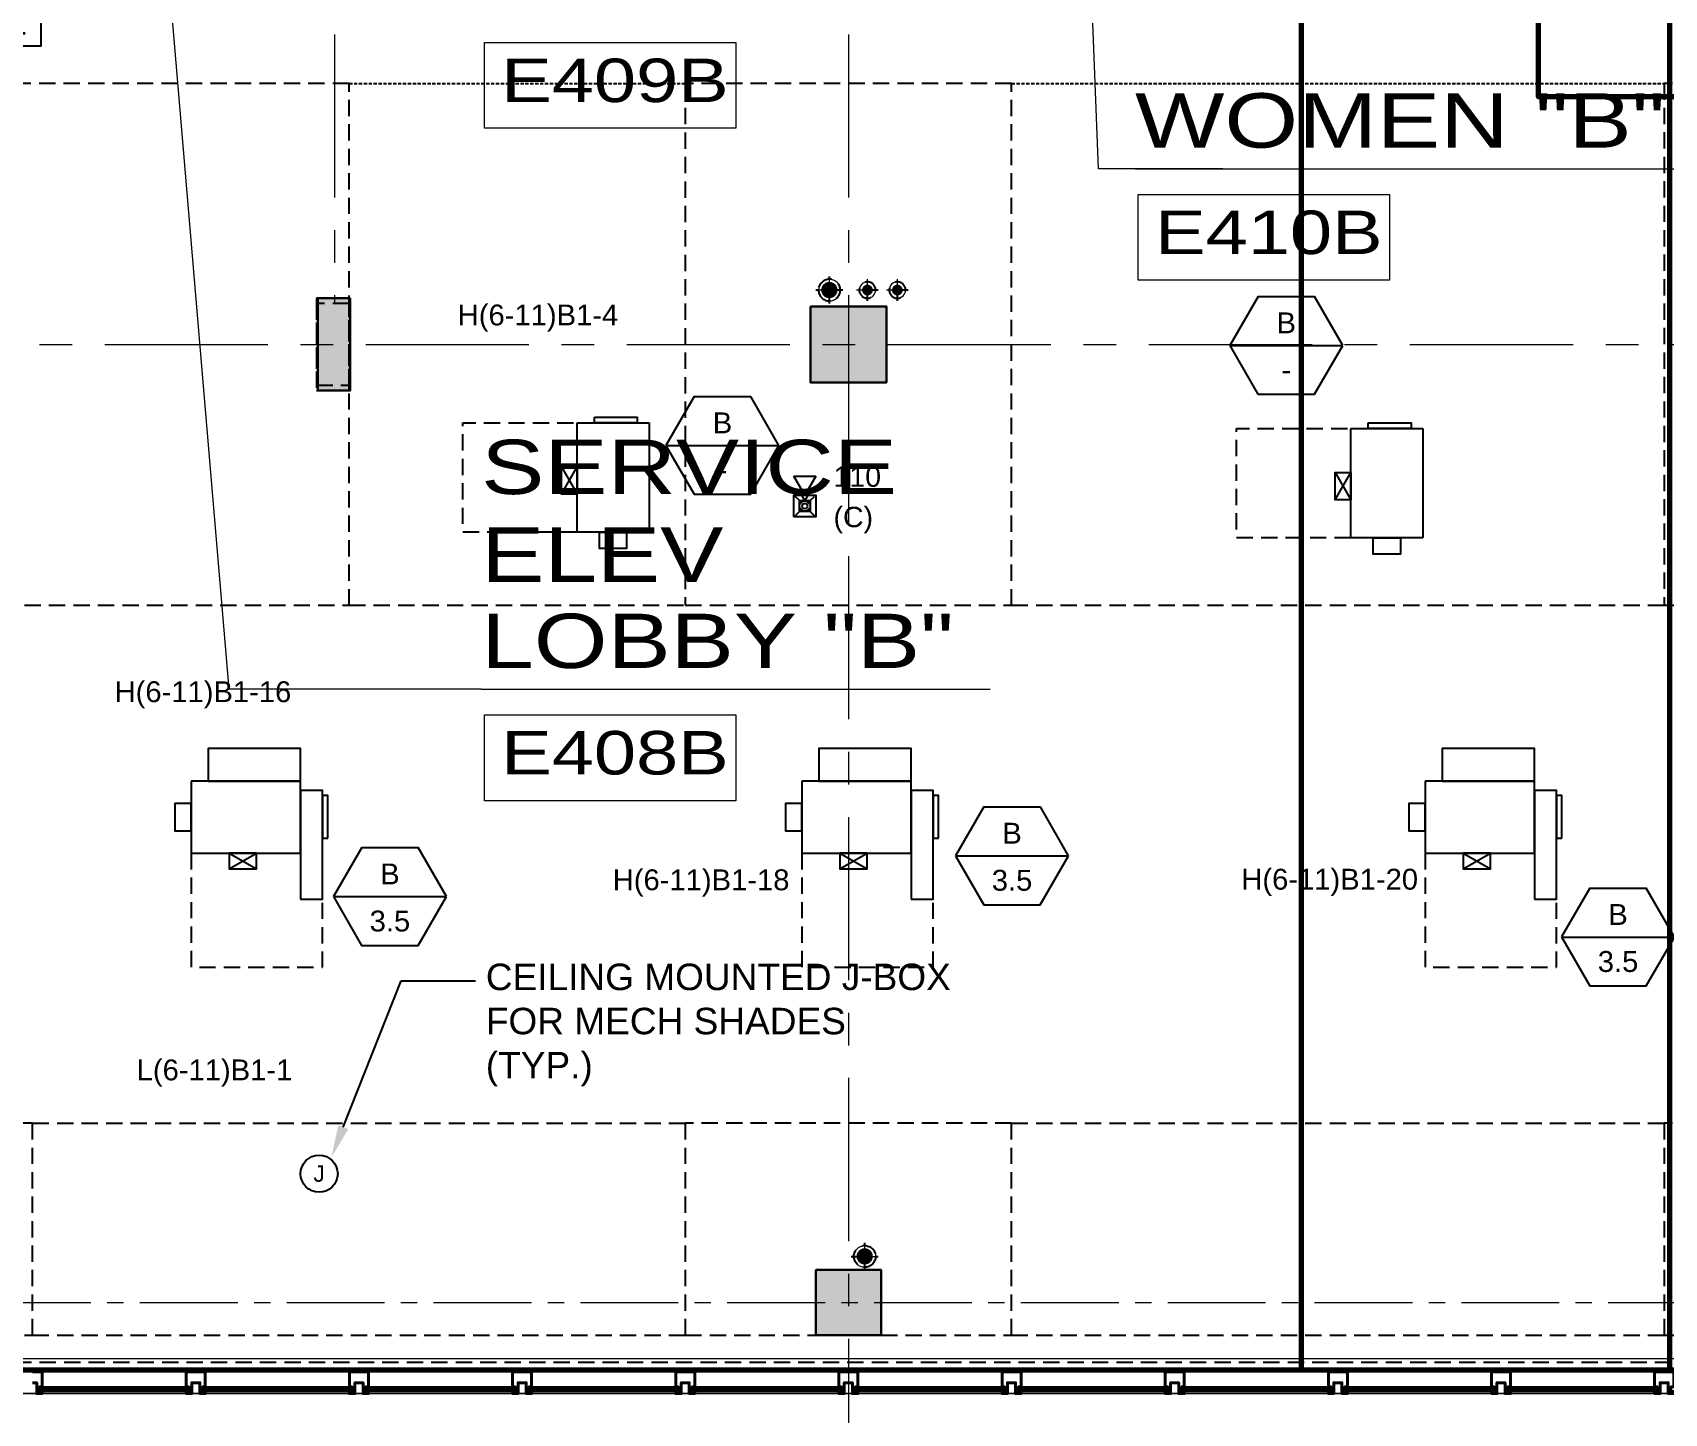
# Model space of a CAD drawing. Header units: inches. Extents: x -26500 to 0, y -3347 to 2257.
# Drawn here: x -22081 to -21481, y -26 to 482 of the extents above; entities that cross this region are included whole.
import ezdxf
from ezdxf import colors
from ezdxf.entities.mleader import LeaderData, LeaderLine
from ezdxf.enums import TextEntityAlignment as Align
from ezdxf.math import Vec2, Vec3

# ---------------------------------------------------------------- set-up
doc = ezdxf.new("R2010")
doc.units = ezdxf.units.IN
doc.header["$LTSCALE"] = 48
doc.header["$MEASUREMENT"] = 0
for name, pattern in [('A104$0$CENTER', [2, 1.25, -0.25, 0.25, -0.25]), ('CENTER2', [1.125, 0.75, -0.125, 0.125, -0.125]), ('HIDDEN2', [0.1875, 0.125, -0.0625]), ('NB - 5th floor_plan$0$HIDDEN2', [0.1875, 0.125, -0.0625])]:
    doc.linetypes.add(name, pattern=pattern)
for name, color, linetype in [('0 @ 48', 7, 'Continuous'), ('0 @ 96', 7, 'Continuous'), ('A104$0$A-ANNO-PATT-1-4', 8, 'Continuous'), ('A104$0$A-ANNO-PATT-1-5', 8, 'Continuous'), ('A104$0$A-AREA-IDEN', 8, 'Continuous'), ('A104$0$A-COLS-COL1-4', 8, 'Continuous'), ('A104$0$A-COLS-COL1-5', 8, 'Continuous'), ('A104$0$A-FLOR-SLAB', 8, 'Continuous'), ('A104$0$A-FLOR-SLEEVE', 8, 'Continuous'), ('A104$0$A-GLAZ', 8, 'Continuous'), ('A104$0$A-GRID-GRD1-12', 8, 'CENTER2'), ('A104$0$A-GRID-GRDP0-15', 8, 'Continuous'), ('A104$0$A-PLUMB-RISER', 8, 'Continuous'), ('A104$0$A-Roof-leader', 8, 'Continuous'), ('A604$0$A-CLNG-RAIL', 8, 'Continuous'), ('A604$0$A-COLS-COL1-12', 8, 'Continuous'), ('A604$0$A-FLOR-SLEEVE', 8, 'Continuous'), ('A604$0$A-SHAD-PAT2', 8, 'Continuous'), ('ANNTEXT', 6, 'Continuous'), ('CLEAR', 1, 'HIDDEN2'), ('E-Anno-Keyn', 72, 'Continuous'), ('E-Anno-Note', 6, 'Continuous'), ('E-FIRE', 234, 'Continuous'), ('E-Powr-Circ', 232, 'Continuous'), ('E-Powr-Devc @ 96', 233, 'Continuous'), ('E-TEXT', 6, 'Continuous'), ('HAEQUIP', 94, 'Continuous'), ('M-HVAC-blck', 6, 'Continuous'), ('M-HVAC-clrn', 1, 'HIDDEN2'), ('M-HVAC-EQPM-FPTD', 94, 'Continuous'), ('M-HVAC-Supp', 93, 'Continuous'), ('M-HVAC-TEXT', 6, 'Continuous'), ('NB - 5th floor_plan$0$STCCOLS1', 1, 'NB - 5th floor_plan$0$HIDDEN2'), ('NB - 5th floor_plan$0$STCCOLS2', 1, 'NB - 5th floor_plan$0$HIDDEN2'), ('NB - 5th floor_plan$0$STDROPS', 1, 'NB - 5th floor_plan$0$HIDDEN2'), ('NB - 5th floor_plan$0$STSLABEDGE', 1, 'NB - 5th floor_plan$0$HIDDEN2'), ('NB - 5th floor_plan$0$STWETSTACK', 1, 'NB - 5th floor_plan$0$HIDDEN2'), ('XREF', 7, 'Continuous')]:
    doc.layers.add(name, color=color, linetype=linetype)
doc.layers.add('E-Fire-Covr', color=240, linetype='Continuous', lineweight=70, plot=False)
doc.styles.add('A104$0$Arial', font='arial.ttf', dxfattribs={"height": 0.076839})
doc.styles.add('A104$0$style-Arial', font='arial.ttf')
doc.styles.add('M08', font='arial.ttf', dxfattribs={"height": 7.68})
doc.styles.add('MAMEP ANNO', font='arial.ttf', dxfattribs={"height": 0.101562})
doc.styles.get("Standard").update_dxf_attribs({"font": 'simplex.shx'})

# ---------------------------------------------------------------- blocks, each defined once
blk = doc.blocks.new('A104')
at = {"layer": 'A104$0$A-PLUMB-RISER', "lineweight": 30}
h = blk.add_hatch(color=256, dxfattribs=at)
edge = h.paths.add_edge_path()
edge.add_arc((-21774.0236, 387.1574), 2, 0, 360)
h = blk.add_hatch(color=256, dxfattribs=at)
edge = h.paths.add_edge_path()
edge.add_arc((-21763.0236, 387.1574), 2, 0, 360)
at = {"layer": 'A104$0$A-Roof-leader', "lineweight": 13}
h = blk.add_hatch(color=256, dxfattribs=at)
edge = h.paths.add_edge_path()
edge.add_arc((-21788.0236, 387.1574), 3, 0, 360)
h = blk.add_hatch(color=256, dxfattribs=at)
edge = h.paths.add_edge_path()
edge.add_arc((-21775.0236, 31.5949), 3, 0, 360)
at = {"layer": 'A104$0$A-ANNO-PATT-1-4', "lineweight": 30}
blk.add_solid([(-21964.011, 350.2097), (-21976.011, 350.2097), (-21964.011, 384.209), (-21976.011, 384.209)], dxfattribs=at)
at = {"layer": 'A104$0$A-ANNO-PATT-1-5', "lineweight": 30, "extrusion": (0, 0, -1)}
blk.add_solid([(21795.0236, 381.1574), (21767.0236, 381.1574), (21795.0236, 353.1574), (21767.0236, 353.1574)], dxfattribs=at)
at = {"layer": 'A104$0$A-AREA-IDEN', "lineweight": 13}
for p, q in [((-21675.6238, 431.818, 0.2066), (-21469.0611, 431.818, 0.2066)), ((-21916.0803, 240.3205, 0.2066), (-21728.8934, 240.3205, 0.2066))]:
    blk.add_line(p, q, dxfattribs=at)
at = {"layer": 'A104$0$A-AREA-IDEN', "lineweight": 0, "elevation": 0.2066, "flags": 128}
for points in [[(-21916.0803, 240.3205), (-22008.7927, 240.3205), (-22039.6682, 605.6818)], [(-21643.307, 431.818), (-21689.0762, 431.818), (-21694.499, 570.8733)]]:
    blk.add_lwpolyline(points, dxfattribs=at)
at = {"layer": 'A104$0$A-AREA-IDEN', "lineweight": 13}
for points in [[(-21914.8805, 478.2109, 0.2066), (-21822.4425, 478.2109, 0.2066), (-21822.4425, 446.6813, 0.2066), (-21914.8805, 446.6813, 0.2066)], [(-21674.424, 422.3013, 0.2066), (-21581.986, 422.3013, 0.2066), (-21581.986, 390.7718, 0.2066), (-21674.424, 390.7718, 0.2066)], [(-21914.8805, 230.8037, 0.2066), (-21822.4425, 230.8037, 0.2066), (-21822.4425, 199.2742, 0.2066), (-21914.8805, 199.2742, 0.2066)]]:
    blk.add_3dface(points, dxfattribs=at)
at = {"layer": 'A104$0$A-COLS-COL1-4', "lineweight": 30}
blk.add_3dface([(-21964.1978, 384.209), (-21976.1977, 384.209), (-21976.1977, 350.2097), (-21964.1978, 350.2097)], dxfattribs=at)
at = {"layer": 'A104$0$A-COLS-COL1-5', "lineweight": 30}
blk.add_3dface([(-21795.0236, 381.1574), (-21767.0236, 381.1574), (-21767.0236, 353.1574), (-21795.0236, 353.1574)], dxfattribs=at)
at = {"layer": 'A104$0$A-FLOR-SLAB', "lineweight": 0, "flags": 128}
blk.add_lwpolyline([(-23869.2731, 1530.3475), (-21072.7739, 1530.3449), (-21072.7739, -6.1545), (-22489.2736, -6.1545), (-22489.2736, 53.8448), (-22872.7736, 53.8448), (-22872.7736, -6.1545), (-24409.272, -6.1545)], dxfattribs=at)
at = {"layer": 'A104$0$A-FLOR-SLEEVE', "lineweight": 0}
for p, q in [((-21788.0236, 382.1574), (-21788.0236, 392.1574)), ((-21774.0236, 383.1574), (-21774.0236, 391.1574)), ((-21763.0236, 383.1574), (-21763.0236, 391.1574)), ((-21783.0236, 387.1574), (-21793.0236, 387.1574)), ((-21770.0236, 387.1574), (-21778.0236, 387.1574)), ((-21759.0236, 387.1574), (-21767.0236, 387.1574)), ((-21775.0236, 26.5949), (-21775.0236, 36.5949)), ((-21780.0236, 31.5949), (-21770.0236, 31.5949))]:
    blk.add_line(p, q, dxfattribs=at)
at = {"layer": 'A104$0$A-FLOR-SLEEVE', "lineweight": 13, "extrusion": (0, 0, -1)}
for centre, radius in [((21788.0236, 387.1574), 4), ((21774.0236, 387.1574), 3), ((21763.0236, 387.1574), 3)]:
    blk.add_circle(centre, radius, dxfattribs=at)
at = {"layer": 'A104$0$A-FLOR-SLEEVE', "lineweight": 13}
blk.add_circle((-21775.0236, 31.5949), 4, dxfattribs=at)
at = {"layer": 'A104$0$A-GLAZ', "lineweight": 0}
for p, q in [((-22024.5245, -10.9045), (-22077.5245, -10.9045)), ((-22017.5239, -10.9045), (-21964.5239, -10.9045)), ((-21904.5245, -10.9045), (-21957.5245, -10.9045)), ((-21897.5239, -10.9045), (-21844.5239, -10.9045)), ((-21784.5245, -10.9045), (-21837.5245, -10.9045)), ((-21777.5239, -10.9045), (-21724.5239, -10.9045)), ((-21664.5245, -10.9045), (-21717.5245, -10.9045)), ((-21657.5239, -10.9045), (-21604.5239, -10.9045)), ((-21544.5245, -10.9045), (-21597.5245, -10.9045)), ((-21537.5239, -10.9045), (-21484.5239, -10.9045)), ((-22023.7745, -17.1545), (-22078.2745, -17.1545)), ((-22023.7745, -17.6545), (-22078.2745, -17.6545)), ((-22018.2739, -17.1545), (-21963.7739, -17.1545)), ((-22018.2739, -17.6545), (-21963.7739, -17.6545)), ((-21903.7745, -17.1545), (-21958.2745, -17.1545)), ((-21903.7745, -17.6545), (-21958.2745, -17.6545)), ((-21898.2739, -17.1545), (-21843.7739, -17.1545)), ((-21898.2739, -17.6545), (-21843.7739, -17.6545)), ((-21783.7745, -17.1545), (-21838.2745, -17.1545)), ((-21783.7745, -17.6545), (-21838.2745, -17.6545)), ((-21778.2739, -17.1545), (-21723.7739, -17.1545)), ((-21778.2739, -17.6545), (-21723.7739, -17.6545)), ((-21663.7745, -17.1545), (-21718.2745, -17.1545)), ((-21663.7745, -17.6545), (-21718.2745, -17.6545)), ((-21658.2739, -17.1545), (-21603.7739, -17.1545)), ((-21658.2739, -17.6545), (-21603.7739, -17.6545)), ((-21543.7745, -17.1545), (-21598.2745, -17.1545)), ((-21543.7745, -17.6545), (-21598.2745, -17.6545)), ((-21538.2739, -17.1545), (-21483.7739, -17.1545)), ((-21538.2739, -17.6545), (-21483.7739, -17.6545)), ((-22352.0234, -18.9052), (-21060.0239, -18.9052))]:
    blk.add_line(p, q, dxfattribs=at)
at = {"layer": 'A104$0$A-GLAZ', "lineweight": 40}
for p, q in [((-22023.7745, -16.6545), (-22078.2745, -16.6545)), ((-22078.2745, -16.6545), (-22078.2745, -17.9045)), ((-22023.7745, -17.9045), (-22078.2745, -17.9045)), ((-22023.7745, -16.6545), (-22023.7745, -17.9045)), ((-22018.2739, -16.6545), (-22018.2739, -17.9045)), ((-22018.2739, -16.6545), (-21963.7739, -16.6545)), ((-22018.2739, -17.9045), (-21963.7739, -17.9045)), ((-21963.7739, -16.6545), (-21963.7739, -17.9045)), ((-21903.7745, -16.6545), (-21958.2745, -16.6545)), ((-21958.2745, -16.6545), (-21958.2745, -17.9045)), ((-21903.7745, -17.9045), (-21958.2745, -17.9045)), ((-21903.7745, -16.6545), (-21903.7745, -17.9045)), ((-21898.2739, -16.6545), (-21898.2739, -17.9045)), ((-21898.2739, -16.6545), (-21843.7739, -16.6545)), ((-21898.2739, -17.9045), (-21843.7739, -17.9045)), ((-21843.7739, -16.6545), (-21843.7739, -17.9045)), ((-21783.7745, -16.6545), (-21838.2745, -16.6545)), ((-21838.2745, -16.6545), (-21838.2745, -17.9045)), ((-21783.7745, -17.9045), (-21838.2745, -17.9045)), ((-21783.7745, -16.6545), (-21783.7745, -17.9045)), ((-21778.2739, -16.6545), (-21778.2739, -17.9045)), ((-21778.2739, -16.6545), (-21723.7739, -16.6545)), ((-21778.2739, -17.9045), (-21723.7739, -17.9045)), ((-21723.7739, -16.6545), (-21723.7739, -17.9045)), ((-21663.7745, -16.6545), (-21718.2745, -16.6545)), ((-21718.2745, -16.6545), (-21718.2745, -17.9045)), ((-21663.7745, -17.9045), (-21718.2745, -17.9045)), ((-21663.7745, -16.6545), (-21663.7745, -17.9045)), ((-21658.2739, -16.6545), (-21658.2739, -17.9045)), ((-21658.2739, -16.6545), (-21603.7739, -16.6545)), ((-21658.2739, -17.9045), (-21603.7739, -17.9045)), ((-21603.7739, -16.6545), (-21603.7739, -17.9045)), ((-21543.7745, -16.6545), (-21598.2745, -16.6545)), ((-21598.2745, -16.6545), (-21598.2745, -17.9045)), ((-21543.7745, -17.9045), (-21598.2745, -17.9045)), ((-21543.7745, -16.6545), (-21543.7745, -17.9045)), ((-21538.2739, -16.6545), (-21538.2739, -17.9045)), ((-21538.2739, -16.6545), (-21483.7739, -16.6545)), ((-21538.2739, -17.9045), (-21483.7739, -17.9045)), ((-21483.7739, -16.6545), (-21483.7739, -17.9045))]:
    blk.add_line(p, q, dxfattribs=at)
at = {"layer": 'A104$0$A-GLAZ', "lineweight": 40, "flags": 128}
for points in [[(-22081.0242, -14.9045), (-22079.5245, -14.9045), (-22079.5245, -18.9045), (-22077.5245, -18.9045), (-22077.5245, -18.1545), (-22078.5245, -18.1545), (-22078.5245, -16.4045), (-22077.5245, -16.4045), (-22077.5245, -10.9045), (-22081.0242, -10.9045)], [(-22021.0242, -14.9045), (-22022.5245, -14.9045), (-22022.5245, -18.9045), (-22024.5245, -18.9045), (-22024.5245, -18.1545), (-22023.5245, -18.1545), (-22023.5245, -16.4045), (-22024.5245, -16.4045), (-22024.5245, -10.9045), (-22021.0242, -10.9045)], [(-22021.0242, -14.9045), (-22019.5239, -14.9045), (-22019.5239, -18.9045), (-22017.5239, -18.9045), (-22017.5239, -18.1545), (-22018.5239, -18.1545), (-22018.5239, -16.4045), (-22017.5239, -16.4045), (-22017.5239, -10.9045), (-22021.0242, -10.9045)], [(-21961.0242, -14.9045), (-21962.5239, -14.9045), (-21962.5239, -18.9045), (-21964.5239, -18.9045), (-21964.5239, -18.1545), (-21963.5239, -18.1545), (-21963.5239, -16.4045), (-21964.5239, -16.4045), (-21964.5239, -10.9045), (-21961.0242, -10.9045)], [(-21961.0242, -14.9045), (-21959.5245, -14.9045), (-21959.5245, -18.9045), (-21957.5245, -18.9045), (-21957.5245, -18.1545), (-21958.5245, -18.1545), (-21958.5245, -16.4045), (-21957.5245, -16.4045), (-21957.5245, -10.9045), (-21961.0242, -10.9045)], [(-21901.0242, -14.9045), (-21902.5245, -14.9045), (-21902.5245, -18.9045), (-21904.5245, -18.9045), (-21904.5245, -18.1545), (-21903.5245, -18.1545), (-21903.5245, -16.4045), (-21904.5245, -16.4045), (-21904.5245, -10.9045), (-21901.0242, -10.9045)], [(-21901.0242, -14.9045), (-21899.5239, -14.9045), (-21899.5239, -18.9045), (-21897.5239, -18.9045), (-21897.5239, -18.1545), (-21898.5239, -18.1545), (-21898.5239, -16.4045), (-21897.5239, -16.4045), (-21897.5239, -10.9045), (-21901.0242, -10.9045)], [(-21841.0242, -14.9045), (-21842.5239, -14.9045), (-21842.5239, -18.9045), (-21844.5239, -18.9045), (-21844.5239, -18.1545), (-21843.5239, -18.1545), (-21843.5239, -16.4045), (-21844.5239, -16.4045), (-21844.5239, -10.9045), (-21841.0242, -10.9045)], [(-21841.0242, -14.9045), (-21839.5245, -14.9045), (-21839.5245, -18.9045), (-21837.5245, -18.9045), (-21837.5245, -18.1545), (-21838.5245, -18.1545), (-21838.5245, -16.4045), (-21837.5245, -16.4045), (-21837.5245, -10.9045), (-21841.0242, -10.9045)], [(-21781.0242, -14.9045), (-21782.5245, -14.9045), (-21782.5245, -18.9045), (-21784.5245, -18.9045), (-21784.5245, -18.1545), (-21783.5245, -18.1545), (-21783.5245, -16.4045), (-21784.5245, -16.4045), (-21784.5245, -10.9045), (-21781.0242, -10.9045)], [(-21781.0242, -14.9045), (-21779.5239, -14.9045), (-21779.5239, -18.9045), (-21777.5239, -18.9045), (-21777.5239, -18.1545), (-21778.5239, -18.1545), (-21778.5239, -16.4045), (-21777.5239, -16.4045), (-21777.5239, -10.9045), (-21781.0242, -10.9045)], [(-21721.0242, -14.9045), (-21722.5239, -14.9045), (-21722.5239, -18.9045), (-21724.5239, -18.9045), (-21724.5239, -18.1545), (-21723.5239, -18.1545), (-21723.5239, -16.4045), (-21724.5239, -16.4045), (-21724.5239, -10.9045), (-21721.0242, -10.9045)], [(-21721.0242, -14.9045), (-21719.5245, -14.9045), (-21719.5245, -18.9045), (-21717.5245, -18.9045), (-21717.5245, -18.1545), (-21718.5245, -18.1545), (-21718.5245, -16.4045), (-21717.5245, -16.4045), (-21717.5245, -10.9045), (-21721.0242, -10.9045)], [(-21661.0242, -14.9045), (-21662.5245, -14.9045), (-21662.5245, -18.9045), (-21664.5245, -18.9045), (-21664.5245, -18.1545), (-21663.5245, -18.1545), (-21663.5245, -16.4045), (-21664.5245, -16.4045), (-21664.5245, -10.9045), (-21661.0242, -10.9045)], [(-21661.0242, -14.9045), (-21659.5239, -14.9045), (-21659.5239, -18.9045), (-21657.5239, -18.9045), (-21657.5239, -18.1545), (-21658.5239, -18.1545), (-21658.5239, -16.4045), (-21657.5239, -16.4045), (-21657.5239, -10.9045), (-21661.0242, -10.9045)], [(-21601.0242, -14.9045), (-21602.5239, -14.9045), (-21602.5239, -18.9045), (-21604.5239, -18.9045), (-21604.5239, -18.1545), (-21603.5239, -18.1545), (-21603.5239, -16.4045), (-21604.5239, -16.4045), (-21604.5239, -10.9045), (-21601.0242, -10.9045)], [(-21601.0242, -14.9045), (-21599.5245, -14.9045), (-21599.5245, -18.9045), (-21597.5245, -18.9045), (-21597.5245, -18.1545), (-21598.5245, -18.1545), (-21598.5245, -16.4045), (-21597.5245, -16.4045), (-21597.5245, -10.9045), (-21601.0242, -10.9045)], [(-21541.0242, -14.9045), (-21542.5245, -14.9045), (-21542.5245, -18.9045), (-21544.5245, -18.9045), (-21544.5245, -18.1545), (-21543.5245, -18.1545), (-21543.5245, -16.4045), (-21544.5245, -16.4045), (-21544.5245, -10.9045), (-21541.0242, -10.9045)], [(-21541.0242, -14.9045), (-21539.5239, -14.9045), (-21539.5239, -18.9045), (-21537.5239, -18.9045), (-21537.5239, -18.1545), (-21538.5239, -18.1545), (-21538.5239, -16.4045), (-21537.5239, -16.4045), (-21537.5239, -10.9045), (-21541.0242, -10.9045)], [(-21481.0242, -14.9045), (-21482.5239, -14.9045), (-21482.5239, -18.9045), (-21484.5239, -18.9045), (-21484.5239, -18.1545), (-21483.5239, -18.1545), (-21483.5239, -16.4045), (-21484.5239, -16.4045), (-21484.5239, -10.9045), (-21481.0242, -10.9045)], [(-21481.0242, -14.9045), (-21479.5245, -14.9045), (-21479.5245, -18.9045), (-21477.5245, -18.9045), (-21477.5245, -18.1545), (-21478.5245, -18.1545), (-21478.5245, -16.4045), (-21477.5245, -16.4045), (-21477.5245, -10.9045), (-21481.0242, -10.9045)]]:
    blk.add_lwpolyline(points, dxfattribs=at)
at = {"layer": 'A104$0$A-GRID-GRD1-12', "lineweight": 0}
blk.add_line((-24363.5994, 14.5949), (-20442.3539, 14.5949), dxfattribs=at)
at = {"layer": 'A104$0$A-GRID-GRDP0-15', "linetype": 'A104$0$CENTER', "lineweight": 0}
for p, q in [((-21970.0136, 2113.2362), (-21970.0136, 382.209)), ((-21781.0236, 2113.2362), (-21781.0236, -676.9042)), ((-24358.5266, 367.1574), (-20364.9322, 367.1574))]:
    blk.add_line(p, q, dxfattribs=at)
at = {"layer": 'A104$0$A-AREA-IDEN', "lineweight": 13, "style": 'A104$0$style-Arial', "width": 1.246875}
for s, p in [('E409B', (-21908.6965, 456.3241, 0.2066)), ('E410B', (-21668.24, 400.4145, 0.2066)), ('E408B', (-21908.6965, 208.9169, 0.2066))]:
    blk.add_text(s, height=16, dxfattribs=at).set_placement(p)
at = {"layer": 'A104$0$A-AREA-IDEN', "lineweight": 13, "char_height": 19.999996, "attachment_point": 7, "line_spacing_factor": 0.6, "style": 'A104$0$Arial'}
for s, insert in [('\\H1x;\\W1.24688;WOMEN "B"', (-21675.6248, 439.297, 0.2066)), ('\\H1x;\\W1.24688;SERVICE', (-21916.0813, 311.7994, 0.2066)), ('\\H1x;\\W1.24688;ELEV', (-21916.0813, 279.7995, 0.2066)), ('\\H1x;\\W1.24688;LOBBY "B"', (-21916.0813, 247.7995, 0.2066))]:
    blk.add_mtext(s, dxfattribs=dict(at, insert=insert))
blk = doc.blocks.new('NB - 5th floor_plan')
at = {"layer": 'NB - 5th floor_plan$0$STCCOLS1', "color": 1, "linetype": 'NB - 5th floor_plan$0$HIDDEN2'}
for points in [[(-21976.6386, 352.2097), (-21964.6386, 352.2097), (-21964.6386, 382.209), (-21976.6386, 382.209)], [(-21795.0236, 381.1574), (-21767.0236, 381.1574), (-21767.0236, 353.1574), (-21795.0236, 353.1574)], [(-21793.0236, 26.595), (-21769.0236, 26.595), (-21769.0236, 2.595), (-21793.0236, 2.595)]]:
    blk.add_lwpolyline(points, close=True, dxfattribs=at)
at = {"layer": 'NB - 5th floor_plan$0$STCCOLS2', "color": 1, "linetype": 'NB - 5th floor_plan$0$HIDDEN2'}
blk.add_lwpolyline([(-21976.6386, 350.2097), (-21964.6386, 350.2097), (-21964.6386, 384.209), (-21976.6386, 384.209)], close=True, dxfattribs=at)
at = {"layer": 'NB - 5th floor_plan$0$STDROPS', "color": 1, "linetype": 'NB - 5th floor_plan$0$HIDDEN2', "ltscale": 0.2}
for p, q in [((-21964.6386, 463.2095), (-21841.0236, 463.2095)), ((-21721.0236, 463.2095), (-21481.0236, 463.2095))]:
    blk.add_line(p, q, dxfattribs=at)
at = {"layer": 'NB - 5th floor_plan$0$STDROPS', "color": 1, "linetype": 'NB - 5th floor_plan$0$HIDDEN2'}
for p, q in [((-21964.6386, 271.1574), (-21841.0236, 271.1574)), ((-21721.0236, 271.2095), (-21481.0236, 271.2095)), ((-22081.0236, 80.5949), (-21841.0236, 80.5949)), ((-21721.0236, 80.5949), (-21481.0236, 80.5949)), ((-22081.0236, 2.595), (-21841.0236, 2.595)), ((-21721.0236, 2.595), (-21481.0236, 2.595))]:
    blk.add_line(p, q, dxfattribs=at)
blk.add_lwpolyline([(-22151.0147, 463.2095), (-22201.0207, 463.2095), (-22201.0236, 271.1574), (-21964.6386, 271.1574), (-21964.6386, 463.2095), (-22131.0227, 463.2095)], dxfattribs=at)
for points in [[(-21841.0236, 271.1574), (-21721.0236, 271.1574), (-21721.0236, 463.1574), (-21841.0236, 463.1574)], [(-21481.0236, 271.2095), (-21361.0236, 271.2095), (-21361.0236, 463.2095), (-21481.0236, 463.2095)], [(-22201.0236, 2.595), (-22081.0236, 2.595), (-22081.0236, 80.5949), (-22201.0236, 80.5949)], [(-21841.0236, 2.595), (-21721.0236, 2.595), (-21721.0236, 80.5949), (-21841.0236, 80.5949)], [(-21481.0236, 2.595), (-21361.0236, 2.595), (-21361.0236, 80.5949), (-21481.0236, 80.5949)]]:
    blk.add_lwpolyline(points, close=True, dxfattribs=at)
at = {"layer": 'NB - 5th floor_plan$0$STSLABEDGE', "color": 1, "linetype": 'NB - 5th floor_plan$0$HIDDEN2', "elevation": 0}
blk.add_lwpolyline([(-24410.5216, 169.3061), (-24584.3081, 246.2546), (-24082.6837, 1379.1629), (-23921.1515, 1307.6403), (-23870.5233, 1357.7144), (-23870.5233, 1531.5979), (-21297.5245, 1531.5947), (-21279.6923, 1531.5951), (-21071.5239, 1531.5949), (-21071.5239, -7.4045), (-21293.4359, -7.4045), (-21298.4429, -7.4045), (-22490.5236, -7.4045), (-22490.5236, 52.5948), (-22871.5236, 52.5948), (-22871.5236, -7.4045), (-24410.5239, -7.4045), (-24410.5216, 169.3061)], dxfattribs=at)
at = {"layer": 'NB - 5th floor_plan$0$STWETSTACK', "color": 1, "linetype": 'NB - 5th floor_plan$0$HIDDEN2', "extrusion": (0, 0, -1)}
for p, q in [((-21788.0223, 382.1568, -0.0063), (-21788.0223, 392.1568, -0.0063)), ((-21774.0223, 383.1568, -0.0063), (-21774.0223, 391.1568, -0.0063)), ((-21763.0223, 383.1568, -0.0063), (-21763.0223, 391.1568, -0.0063)), ((-21783.0223, 387.1568, -0.0063), (-21793.0223, 387.1568, -0.0063)), ((-21770.0223, 387.1568, -0.0063), (-21778.0223, 387.1568, -0.0063)), ((-21759.0223, 387.1568, -0.0063), (-21767.0223, 387.1568, -0.0063))]:
    blk.add_line(p, q, dxfattribs=at)
at = {"layer": 'NB - 5th floor_plan$0$STWETSTACK', "color": 1, "linetype": 'NB - 5th floor_plan$0$HIDDEN2'}
for p, q in [((-21775.0223, 26.5943, -0.0063), (-21775.0223, 36.5943, -0.0063)), ((-21780.0223, 31.5943, -0.0063), (-21770.0223, 31.5943, -0.0063))]:
    blk.add_line(p, q, dxfattribs=at)
at = {"layer": 'NB - 5th floor_plan$0$STWETSTACK', "color": 1, "linetype": 'NB - 5th floor_plan$0$HIDDEN2', "extrusion": (0, 0, -1)}
for centre, radius in [((21788.0223, 387.1568, 0.0063), 4), ((21774.0223, 387.1568, 0.0063), 3), ((21763.0223, 387.1568, 0.0063), 3)]:
    blk.add_circle(centre, radius, dxfattribs=at)
at = {"layer": 'NB - 5th floor_plan$0$STWETSTACK', "color": 1, "linetype": 'NB - 5th floor_plan$0$HIDDEN2'}
blk.add_circle((-21775.0223, 31.5943, -0.0063), 4, dxfattribs=at)
blk = doc.blocks.new('A604')
at = {"layer": 'A604$0$A-CLNG-RAIL', "lineweight": 13}
for p in [(-21661.02, -10.9, 0), (-21541.02, -10.9, 0)]:
    blk.add_point(p, dxfattribs=at)
at = {"layer": 'A604$0$A-COLS-COL1-12', "lineweight": 30}
blk.add_solid([(-21769.02, 2.59), (-21769.02, 26.59), (-21793.02, 2.59), (-21793.02, 26.59)], dxfattribs=at)
blk.add_3dface([(-21793.02, 26.59), (-21769.02, 26.59), (-21769.02, 2.59), (-21793.02, 2.59)], dxfattribs=at)
at = {"layer": 'A604$0$A-FLOR-SLEEVE', "lineweight": 0}
for p, q in [((-21788.02, 382.16), (-21788.02, 392.16)), ((-21774.02, 383.16), (-21774.02, 391.16)), ((-21763.02, 383.16), (-21763.02, 391.16)), ((-21783.02, 387.16), (-21793.02, 387.16)), ((-21770.02, 387.16), (-21778.02, 387.16)), ((-21759.02, 387.16), (-21767.02, 387.16)), ((-21775.02, 26.59), (-21775.02, 36.59)), ((-21780.02, 31.59), (-21770.02, 31.59))]:
    blk.add_line(p, q, dxfattribs=at)
at = {"layer": 'A604$0$A-FLOR-SLEEVE', "lineweight": 13, "extrusion": (0, 0, -1)}
for centre, radius in [((21788.02, 387.16), 4), ((21774.02, 387.16), 3), ((21763.02, 387.16), 3)]:
    blk.add_circle(centre, radius, dxfattribs=at)
at = {"layer": 'A604$0$A-FLOR-SLEEVE', "lineweight": 13}
blk.add_circle((-21775.02, 31.59), 4, dxfattribs=at)
at = {"layer": 'A604$0$A-SHAD-PAT2', "lineweight": 13, "flags": 128}
blk.add_lwpolyline([(-23882.03, 1543.1), (-21061.02, 1542.09), (-21060.02, -18.91), (-22502.03, -18.91), (-22501.02, 42.09), (-22861.02, 42.09), (-22860.02, -18.91), (-24422.02, -18.91), (-24422.02, 161.83), (-24599.48, 240.39), (-24088.55, 1394.34), (-23923.44, 1320.14), (-23881.02, 1362.09), (-23882.03, 1543.1)], close=True, dxfattribs=at)
blk = doc.blocks.new('FPTD INT')
at = {"layer": 'CLEAR', "flags": 128}
blk.add_lwpolyline([(-26603.13, -1659.44), (-26603.13, -1701.44), (-26562.88, -1701.44), (-26562.88, -1659.44)], dxfattribs=at)
at = {"layer": 'E-Powr-Circ'}
for p, q in [((-26589.13, -1665.19), (-26579.13, -1659.44)), ((-26579.13, -1665.19), (-26589.13, -1659.44))]:
    blk.add_line(p, q, dxfattribs=at)
at = {"layer": 'HAEQUIP'}
for p, q in [((-26562.88, -1632.94), (-26603.13, -1632.94)), ((-26603.13, -1632.94), (-26603.13, -1659.44)), ((-26562.88, -1659.44), (-26562.88, -1632.94)), ((-26603.13, -1659.44), (-26562.88, -1659.44))]:
    blk.add_line(p, q, dxfattribs=at)
for points in [[(-26560.88, -1653.01), (-26560.88, -1637.26), (-26562.88, -1637.26), (-26562.88, -1653.01)], [(-26603.13, -1651.19), (-26603.13, -1641.19), (-26609.13, -1641.19), (-26609.13, -1651.19)], [(-26579.13, -1659.44), (-26589.13, -1659.44), (-26589.13, -1665.19), (-26579.13, -1665.19)]]:
    blk.add_lwpolyline(points, close=True, dxfattribs=at)
blk = doc.blocks.new('FA-StrobeSymbol-Anno')
at = {"color": 0, "linetype": 'ByBlock'}
for p, q in [((-0.044, 0.044), (-0.074, 0.074)), ((0.044, 0.044), (0.074, 0.074)), ((-0.044, -0.044), (-0.074, -0.074)), ((0.044, -0.044), (0.074, -0.074))]:
    blk.add_line(p, q, dxfattribs=at)
blk.add_circle((0, 0), 0.0403, dxfattribs=at)
blk = doc.blocks.new('*U770')
at = {"layer": '0 @ 48', "color": 0, "linetype": 'ByBlock', "xscale": 24, "yscale": 24, "zscale": 24}
blk.add_blockref('FA-StrobeSymbol-Anno', (0, 4), dxfattribs=at)
at = {"layer": '0 @ 96', "color": 0, "linetype": 'ByBlock', "xscale": 48, "yscale": 48, "zscale": 48}
blk.add_blockref('FA-StrobeSymbol-Anno', (0, 4), dxfattribs=at)
blk = doc.blocks.new('FA-Speaker-Anno')
at = {"color": 0, "linetype": 'ByBlock'}
for p, q in [((0.0833, 0), (0.1562, 0.0417)), ((0.1562, -0.0417), (0.0833, 0)), ((0.1562, 0.0417), (0.1562, -0.0417))]:
    blk.add_line(p, q, dxfattribs=at)
blk.add_lwpolyline([(0, 0.0417), (0.0833, 0.0417), (0.0833, -0.0417), (0, -0.0417)], close=True, dxfattribs=at)
blk = doc.blocks.new('*U771')
at = {"layer": '0 @ 48', "color": 0, "linetype": 'ByBlock', "xscale": 48, "yscale": 48, "zscale": 48, "rotation": 90}
blk.add_blockref('FA-Speaker-Anno', (0, 2), dxfattribs=at)
at = {"layer": '0 @ 96', "color": 0, "linetype": 'ByBlock', "xscale": 96, "yscale": 96, "zscale": 96, "rotation": 90}
blk.add_blockref('FA-Speaker-Anno', (0, 0), dxfattribs=at)
blk = doc.blocks.new('*U149')
at = {"layer": 'E-Fire-Covr'}
blk.add_lwpolyline([(10.15, 322), (318, 322), (318, -314), (-318, -314), (-318, 322), (-9.51, 322)], dxfattribs=at)
for name in ['*U771', '*U770']:
    blk.add_blockref(name, (0, 0))
at = {"color": 6, "style": 'MAMEP ANNO'}
for s, p in [('110', (10.55, 11.08)), ('(C)', (10.55, -3.78))]:
    blk.add_text(s, height=7.5, dxfattribs=at).set_placement(p)
blk = doc.blocks.new('Symbol-Thermostat-Anno')
at = {"color": 0, "linetype": 'ByBlock'}
blk.add_circle((0, 0), 0.0711, dxfattribs=at)
at = {"color": 0, "linetype": 'ByBlock', "style": 'MAMEP ANNO'}
blk.add_attdef('T', text='', height=0.0625, dxfattribs=at).set_placement((0, 0), align=Align.MIDDLE)
blk = doc.blocks.new('MLD-KeyNote')
at = {"color": 0, "linetype": 'Continuous', "transparency": 16777216}
blk.add_lwpolyline([(-0.09375, -0.09375), (0.09375, -0.09375), (0.09375, 0.09375), (-0.09375, 0.09375)], close=True, dxfattribs=at)
at = {"color": 0, "linetype": 'ByBlock', "transparency": 16777216, "style": 'MAMEP ANNO'}
blk.add_attdef('ID', text='', height=0.10156, dxfattribs=at).set_placement((0, 0), align=Align.MIDDLE_CENTER)
blk = doc.blocks.new('A$C4BF10DA9')
at = {"layer": 'E-Powr-Circ'}
for p, q in [((20, 42), (30, 36.25)), ((20, 36.25), (30, 42))]:
    blk.add_line(p, q, dxfattribs=at)
at = {"layer": 'M-HVAC-clrn', "flags": 128}
blk.add_lwpolyline([(6, 42), (6, 0), (54.25, 0), (54.25, 25)], dxfattribs=at)
at = {"layer": 'M-HVAC-EQPM-FPTD'}
for p, q in [((6, 68.5), (6, 42)), ((46.25, 68.5), (6, 68.5)), ((46.25, 42), (46.25, 68.5)), ((6, 42), (46.25, 42))]:
    blk.add_line(p, q, dxfattribs=at)
for points in [[(12.25, 68.5), (46.25, 68.5), (46.25, 80.5), (12.25, 80.5)], [(6, 50.25), (6, 60.25), (0, 60.25), (0, 50.25)], [(46.25, 25), (54.25, 25), (54.25, 65), (46.25, 65)], [(30, 42), (20, 42), (20, 36.25), (30, 36.25)]]:
    blk.add_lwpolyline(points, close=True, dxfattribs=at)
at = {"layer": 'M-HVAC-Supp'}
blk.add_lwpolyline([(56.25, 47.5), (56.25, 63.25), (54.25, 63.25), (54.25, 47.5)], close=True, dxfattribs=at)
blk = doc.blocks.new('A$C73FD2CE6')
at = {"layer": 'M-HVAC-blck'}
for p, q in [((10.41, 36), (0, 18.01)), ((10.41, 36), (31.18, 36)), ((41.57, 17.97), (31.18, 36)), ((0, 18.01), (10.37, 0)), ((0.01, 17.99), (41.56, 17.99)), ((31.17, 0), (41.57, 17.97)), ((10.37, 0), (31.17, 0))]:
    blk.add_line(p, q, dxfattribs=at)
at = {"layer": 'M-HVAC-TEXT', "style": 'M08'}
for tag, p in [('2', (20.78, 26.3)), ('1', (20.78, 8.99))]:
    blk.add_attdef(tag, text='', height=7.68, dxfattribs=at).set_placement(p, align=Align.MIDDLE)

msp = doc.modelspace()

# ---------------------------------------------------------------- linework, layer by layer
at = {"layer": 'E-Powr-Circ'}
for p, q in [((-22008.72, 179.99), (-21998.72, 174.24)), ((-22008.72, 174.24), (-21998.72, 179.99))]:
    msp.add_line(p, q, dxfattribs=at)
at = {"layer": 'M-HVAC-clrn', "flags": 128}
msp.add_lwpolyline([(-22022.72, 179.99), (-22022.72, 137.99), (-21974.47, 137.99), (-21974.47, 162.99)], dxfattribs=at)
at = {"layer": 'M-HVAC-EQPM-FPTD'}
for p, q in [((-22022.72, 206.49), (-22022.72, 179.99)), ((-21982.47, 206.49), (-22022.72, 206.49)), ((-21982.47, 179.99), (-21982.47, 206.49)), ((-22022.72, 179.99), (-21982.47, 179.99))]:
    msp.add_line(p, q, dxfattribs=at)
for points in [[(-22016.47, 206.49), (-21982.47, 206.49), (-21982.47, 218.49), (-22016.47, 218.49)], [(-22022.72, 188.24), (-22022.72, 198.24), (-22028.72, 198.24), (-22028.72, 188.24)], [(-21982.47, 162.99), (-21974.47, 162.99), (-21974.47, 202.99), (-21982.47, 202.99)], [(-21998.72, 179.99), (-22008.72, 179.99), (-22008.72, 174.24), (-21998.72, 174.24)]]:
    msp.add_lwpolyline(points, close=True, dxfattribs=at)
at = {"layer": 'M-HVAC-Supp'}
msp.add_lwpolyline([(-21972.47, 185.49), (-21972.47, 201.24), (-21974.47, 201.24), (-21974.47, 185.49)], close=True, dxfattribs=at)

# ---------------------------------------------------------------- block references
at = {"layer": 'E-FIRE'}
for p in [(-21209.24, 772.22), (-21797.05, 303.69), (-21296.46, 303.69)]:
    msp.add_blockref('*U149', p, dxfattribs=at)
at = {"layer": 'E-Powr-Devc @ 96', "xscale": 96, "yscale": 96, "zscale": 96}
msp.add_blockref('Symbol-Thermostat-Anno', (-21975.67, 62), dxfattribs=at).add_auto_attribs({'T': 'J'})
at = {"layer": 'M-HVAC-blck'}
for p, values in [((-21640.77, 348.81), {'2': 'B', '1': '-'}), ((-21848.12, 312.01), {'2': 'B', '1': '-'}), ((-21741.62, 161), {'2': 'B', '1': '3.5'}), ((-21970.41, 146.01), {'2': 'B', '1': '3.5'}), ((-21518.77, 131.11), {'2': 'B', '1': '3.5'})]:
    msp.add_blockref('A$C73FD2CE6', p, dxfattribs=at).add_auto_attribs(values)
at = {"layer": 'M-HVAC-EQPM-FPTD', "xscale": -1, "rotation": 270}
for p in [(-20221.39, 26901.22), (-20221.39, 26901.22), (-19936.83, 26899.15), (-19936.83, 26899.15)]:
    msp.add_blockref('FPTD INT', p, dxfattribs=at)
at = {"layer": 'M-HVAC-EQPM-FPTD'}
for p in [(-21804.15, 137.99), (-21574.92, 137.99)]:
    msp.add_blockref('A$C4BF10DA9', p, dxfattribs=at)
at = {"layer": 'XREF'}
for name in ['A104', 'NB - 5th floor_plan', 'A604']:
    msp.add_blockref(name, (0, 0), dxfattribs=at)

# ---------------------------------------------------------------- texts
at = {"layer": 'ANNTEXT', "char_height": 7.68, "attachment_point": 1, "style": 'M08'}
for s, insert in [('H(6-11)B1-4', (-21924.7, 381.83)), ('H(6-11)B1-16', (-22050.89, 243.21)), ('H(6-11)B1-18', (-21867.69, 174)), ('H(6-11)B1-20', (-21636.53, 174.22, -0.21))]:
    msp.add_mtext_dynamic_manual_height_columns(s, width=59.1811, gutter_width=1, heights=[0], dxfattribs=dict(at, insert=insert))
at = {"layer": 'E-TEXT', "insert": (-22042.77, 104.05), "char_height": 7.68, "attachment_point": 1, "style": 'M08'}
msp.add_mtext_dynamic_manual_height_columns('L(6-11)B1-1', width=61.7437, gutter_width=1, heights=[0], dxfattribs=at)

# ---------------------------------------------------------------- leaders
at = {"layer": 'E-Anno-Keyn'}
ml = msp.add_multileader_block('Standard', dxfattribs=at)
ml.set_content('MLD-KeyNote', color=256, scale=96)
ml.set_attribute('ID', '1', width=0)
ml.set_leader_properties(color=256, linetype='Continuous')
ml.build(insert=Vec2(0, 0))
ml.multileader.update_dxf_attribs({"has_dogleg": 0, "text_left_attachment_type": 2, "text_right_attachment_type": 2, "dogleg_length": 3.84, "arrow_head_size": 12, "scale": 96})
ctx = ml.context
ctx.base_point, ctx.scale, ctx.char_height, ctx.arrow_head_size, ctx.landing_gap_size, ctx.plane_origin = Vec3(-22095.83, 485.99), 96, 737.28, 12, 384, Vec3(-22122.25, 514.91)
ctx.left_attachment, ctx.right_attachment = 2, 2
notes = []
notes.append((ctx, [(0, (1, 1, 0), (-22464.83, 485.99), (1, 0), 369, [(0, [(-22122.25, 514.91), (-22105.55, 485.99)], 0, [])])]))
ctx.block.insert = Vec3(-22086.83, 485.99)
ml = msp.add_multileader_block('Standard', dxfattribs=at)
ml.set_content('MLD-KeyNote', color=256, scale=96)
ml.set_attribute('ID', '2', width=0)
ml.set_leader_properties(color=256, linetype='Continuous')
ml.build(insert=Vec2(0, 0))
ml.multileader.update_dxf_attribs({"has_dogleg": 0, "text_left_attachment_type": 2, "text_right_attachment_type": 2, "dogleg_length": 3.84, "arrow_head_size": 12, "scale": 96})
ctx = ml.context
ctx.base_point, ctx.scale, ctx.char_height, ctx.arrow_head_size, ctx.landing_gap_size, ctx.plane_origin = Vec3(-22879.65, 54.76), 96, 737.28, 12, 384, Vec3(-22884.63, 76.15)
ctx.left_attachment, ctx.right_attachment = 2, 2
notes.append((ctx, [(0, (0, 0, 0), (0, 0), (1, 0), 1, [])]))
ctx.block.insert = Vec3(-22870.65, 54.76)
at = {"layer": 'E-Anno-Note'}
ml = msp.add_multileader_mtext('Standard', dxfattribs=at)
ml.set_content('CEILING MOUNTED J-BOX\\PFOR MECH SHADES\\P(TYP.)', color=256, style='MAMEP ANNO')
ml.set_leader_properties(color=256, linetype='Continuous')
ml.build(insert=Vec2(0, 0))
ml.multileader.update_dxf_attribs({"has_dogleg": 0, "text_right_attachment_type": 3, "dogleg_length": 3.84, "arrow_head_size": 12, "scale": 96})
ctx = ml.context
ctx.base_point, ctx.scale, ctx.char_height, ctx.arrow_head_size, ctx.landing_gap_size, ctx.plane_origin = Vec3(-21918.12, 133.02), 96, 9.75, 12, 3.75, Vec3(-21999.3, 84.17)
ctx.right_attachment = 3
notes.append((ctx, [(0, (1, 1, 0), (-22287.12, 133.02), (1, 0), 369, [(0, [(-21971.18, 67.97), (-21945.54, 133.02)], 0, [])])]))
ctx.mtext.insert, ctx.mtext.flow_direction = Vec3(-21914.37, 139.32), 5
for ctx, leaders in notes:
    for number, flags, end, landing, length, lines in leaders:
        leader = LeaderData()
        leader.index, (leader.has_last_leader_line, leader.has_dogleg_vector, leader.attachment_direction) = number, flags
        leader.last_leader_point, leader.dogleg_vector, leader.dogleg_length = Vec3(end), Vec3(landing), length
        for number, points, colour, breaks in lines:
            line = LeaderLine()
            line.index, line.vertices, line.color, line.breaks = number, Vec3.list(points), colors.encode_raw_color(colour), breaks
            leader.lines.append(line)
        ctx.leaders.append(leader)

doc.saveas('drawing.dxf')
